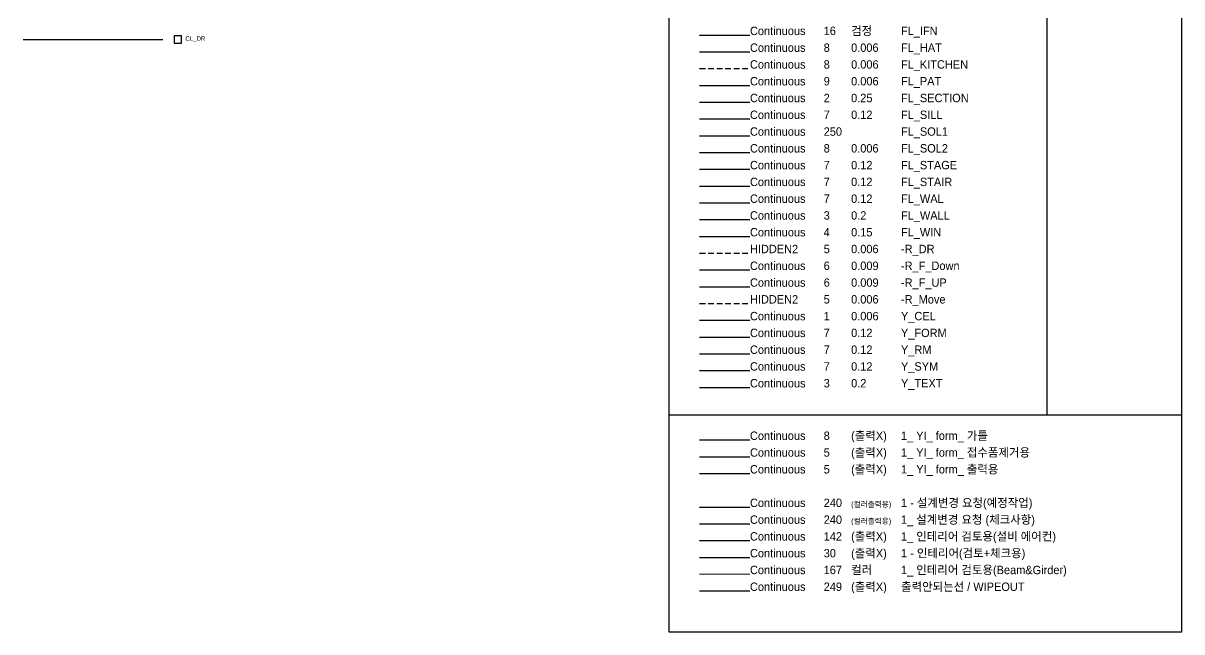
# Model space of a CAD drawing. Header units: millimetres. Extents: x -223175 to 287756, y -120611 to 352956.
# Drawn here: x -18867 to -17592, y 7077 to 7746 of the extents above; entities that cross this region are included whole.
import ezdxf

# ---------------------------------------------------------------- set-up
doc = ezdxf.new("R2010")
doc.units = ezdxf.units.MM
doc.header["$LTSCALE"] = 50
doc.linetypes.add('HIDDEN2', pattern=[0.1875, 0.125, -0.0625])
for name, color, linetype in [('1_ form_ 출력용 201209', 5, 'Continuous'), ('1_ 설계변경(체크사항) 240', 240, 'Continuous'), ('1_ 인테리어(검토+체크용)', 30, 'Continuous'), ('CL_DIM', 14, 'Continuous'), ('FL_0공통CL_FIN', 16, 'Continuous'), ('FL_0공통CL_SOL1-벽체', 251, 'Continuous'), ('FL_0공통CL_SOL2-공사외', 253, 'Continuous'), ('FL_0공통CL_WAL 202 신설벽체', 202, 'Continuous'), ('FL_0공통CL_WALL', 6, 'Continuous'), ('FL_0공통CL_WIN', 4, 'Continuous'), ('FL_HIDDEN_KITCHEN', 5, 'HIDDEN2'), ('FL_HIDDEN_STAGE', 6, 'Continuous'), ('FL_HIDDEN_STAIR', 7, 'Continuous'), ('FL_HIDE_HAT', 251, 'Continuous'), ('FL_HIDE_PAT 108', 108, 'Continuous'), ('FL_HIDE_SECTION', 2, 'Continuous'), ('FL_HIDE_SILL', 8, 'Continuous'), ('FUR_DR', 8, 'HIDDEN2'), ('FUR_F_UP', 6, 'Continuous'), ('FUR_HIDDEN_F_Down', 5, 'Continuous'), ('FUR_HIDDEN_Move', 5, 'HIDDEN2'), ('Y_CEL', 1, 'Continuous'), ('Y_FORM', 7, 'Continuous'), ('Y_RM', 4, 'Continuous'), ('Y_SYM', 4, 'Continuous'), ('Y_TEXT', 3, 'Continuous')]:
    doc.layers.add(name, color=color, linetype=linetype)
for name, color, linetype, plot in [('1_ YI_ form_ 가틀', 8, 'Continuous', False), ('1_ YI_ form_ 접수폼제거용', 5, 'Continuous', False), ('1_ 인테리어 검토용(설비 에어컨)', 142, 'Continuous', False)]:
    doc.layers.add(name, color=color, linetype=linetype, plot=plot)
doc.layers.add('CL_구조보', color=252, linetype='Continuous', lineweight=9)
doc.styles.add('HY울릉도L', font='HY울릉도l.ttf')

msp = doc.modelspace()

# ---------------------------------------------------------------- linework, layer by layer
for p, q in [((-18156.6953, 8267.2827), (-18156.6953, 7076.7339)), ((-17740.8281, 8267.2827), (-17740.8281, 7315.2825)), ((-17592.442, 7076.7339), (-17592.442, 8267.2827)), ((-18156.6953, 7315.2825), (-17592.442, 7315.2825)), ((-18156.6953, 7076.7339), (-17592.442, 7076.7339))]:
    msp.add_line(p, q)
at = {"color": 249}
msp.add_line((-18122.6726, 7121.7065), (-18067.3226, 7121.7065), dxfattribs=at)
at = {"layer": '1_ form_ 출력용 201209', "ltscale": 0.02}
msp.add_line((-18122.6726, 7250.8565), (-18067.3226, 7250.8565), dxfattribs=at)
at = {"layer": '1_ YI_ form_ 가틀'}
msp.add_line((-18122.6726, 7287.7565), (-18067.3226, 7287.7565), dxfattribs=at)
at = {"layer": '1_ YI_ form_ 접수폼제거용'}
msp.add_line((-18122.6726, 7269.3065), (-18067.3226, 7269.3065), dxfattribs=at)
at = {"layer": '1_ 설계변경(체크사항) 240'}
for p, q in [((-18122.6726, 7213.9565), (-18067.3226, 7213.9565)), ((-18122.6726, 7195.5065), (-18067.3226, 7195.5065))]:
    msp.add_line(p, q, dxfattribs=at)
at = {"layer": '1_ 인테리어 검토용(설비 에어컨)', "ltscale": 0.02}
msp.add_line((-18122.6726, 7177.0565), (-18067.3226, 7177.0565), dxfattribs=at)
at = {"layer": '1_ 인테리어(검토+체크용)'}
msp.add_line((-18122.6726, 7158.6065), (-18067.3226, 7158.6065), dxfattribs=at)
at = {"layer": 'CL_DIM'}
msp.add_line((-18866.586, 7728.0043), (-18712.9888, 7728.0043), dxfattribs=at)
msp.add_lwpolyline([(-18700.5817, 7723.9623), (-18692.4976, 7723.9623), (-18692.4976, 7732.0463), (-18700.5817, 7732.0463)], close=True, dxfattribs=at)
at = {"layer": 'CL_구조보', "ltscale": 0.02}
msp.add_line((-18122.6726, 7140.1565), (-18067.3226, 7140.1565), dxfattribs=at)
at = {"layer": 'FL_0공통CL_FIN'}
msp.add_line((-18122.6726, 7732.9551), (-18067.3226, 7732.9551), dxfattribs=at)
at = {"layer": 'FL_0공통CL_SOL1-벽체'}
msp.add_line((-18122.6726, 7622.2551), (-18067.3226, 7622.2551), dxfattribs=at)
at = {"layer": 'FL_0공통CL_SOL2-공사외'}
msp.add_line((-18122.6726, 7603.8051), (-18067.3226, 7603.8051), dxfattribs=at)
at = {"layer": 'FL_0공통CL_WAL 202 신설벽체'}
msp.add_line((-18122.6726, 7548.4551), (-18067.3226, 7548.4551), dxfattribs=at)
at = {"layer": 'FL_0공통CL_WALL'}
msp.add_line((-18122.6726, 7530.005), (-18067.3226, 7530.005), dxfattribs=at)
at = {"layer": 'FL_0공통CL_WIN'}
msp.add_line((-18122.6726, 7511.555), (-18067.3226, 7511.555), dxfattribs=at)
at = {"layer": 'FL_HIDDEN_KITCHEN'}
msp.add_line((-18122.6726, 7696.0551), (-18067.3226, 7696.0551), dxfattribs=at)
at = {"layer": 'FL_HIDDEN_STAGE'}
msp.add_line((-18122.6726, 7585.3551), (-18067.3226, 7585.3551), dxfattribs=at)
at = {"layer": 'FL_HIDDEN_STAIR'}
msp.add_line((-18122.6726, 7566.9051), (-18067.3226, 7566.9051), dxfattribs=at)
at = {"layer": 'FL_HIDE_HAT'}
msp.add_line((-18122.6726, 7714.5051), (-18067.3226, 7714.5051), dxfattribs=at)
at = {"layer": 'FL_HIDE_PAT 108'}
msp.add_line((-18122.6726, 7677.6051), (-18067.3226, 7677.6051), dxfattribs=at)
at = {"layer": 'FL_HIDE_SECTION'}
msp.add_line((-18122.6726, 7659.1551), (-18067.3226, 7659.1551), dxfattribs=at)
at = {"layer": 'FL_HIDE_SILL'}
msp.add_line((-18122.6726, 7640.7051), (-18067.3226, 7640.7051), dxfattribs=at)
at = {"layer": 'FUR_DR'}
msp.add_line((-18122.6726, 7493.105), (-18067.3226, 7493.105), dxfattribs=at)
at = {"layer": 'FUR_F_UP'}
msp.add_line((-18122.6726, 7456.205), (-18067.3226, 7456.205), dxfattribs=at)
at = {"layer": 'FUR_HIDDEN_F_Down'}
msp.add_line((-18122.6726, 7474.655), (-18067.3226, 7474.655), dxfattribs=at)
at = {"layer": 'FUR_HIDDEN_Move'}
msp.add_line((-18122.6726, 7437.755), (-18067.3226, 7437.755), dxfattribs=at)
at = {"layer": 'Y_CEL'}
msp.add_line((-18122.6726, 7419.305), (-18067.3226, 7419.305), dxfattribs=at)
at = {"layer": 'Y_FORM'}
msp.add_line((-18122.6726, 7400.855), (-18067.3226, 7400.855), dxfattribs=at)
at = {"layer": 'Y_RM'}
msp.add_line((-18122.6726, 7382.405), (-18067.3226, 7382.405), dxfattribs=at)
at = {"layer": 'Y_SYM'}
msp.add_line((-18122.6726, 7363.955), (-18067.3226, 7363.955), dxfattribs=at)
at = {"layer": 'Y_TEXT'}
msp.add_line((-18122.6726, 7345.505), (-18067.3226, 7345.505), dxfattribs=at)

# ---------------------------------------------------------------- texts
at = {"color": 249, "style": 'HY울릉도L'}
for s, height, p in [('Continuous', 9.225, (-18067.3226, 7121.7065)), ('249', 9.225, (-17986.2785, 7121.7065)), ('(출력X)', 9.225, (-17956.1141, 7121.7065)), ('출력안되는선 / WIPEOUT', 9.225002, (-17901.2726, 7121.7065))]:
    msp.add_text(s, height=height, dxfattribs=at).set_placement(p)
at = {"layer": '1_ form_ 출력용 201209', "ltscale": 0.02, "style": 'HY울릉도L'}
for s, height, p in [('Continuous', 9.225, (-18067.3226, 7250.8565)), ('5', 9.225, (-17986.2785, 7250.8565)), ('(출력X)', 9.225, (-17956.1141, 7250.8565)), ('1_ YI_ form_ 출력용', 9.225002, (-17901.2726, 7250.8565))]:
    msp.add_text(s, height=height, dxfattribs=at).set_placement(p)
at = {"layer": '1_ YI_ form_ 가틀', "style": 'HY울릉도L'}
for s, height, p in [('Continuous', 9.225, (-18067.3226, 7287.7565)), ('8', 9.225, (-17986.2785, 7287.7565)), ('(출력X)', 9.225, (-17956.1141, 7287.7565)), ('1_ YI_ form_ 가틀', 9.225002, (-17901.2726, 7287.7565))]:
    msp.add_text(s, height=height, dxfattribs=at).set_placement(p)
at = {"layer": '1_ YI_ form_ 접수폼제거용', "style": 'HY울릉도L'}
for s, height, p in [('Continuous', 9.225, (-18067.3226, 7269.3065)), ('5', 9.225, (-17986.2785, 7269.3065)), ('(출력X)', 9.225, (-17956.1141, 7269.3065)), ('1_ YI_ form_ 접수폼제거용', 9.225002, (-17901.2726, 7269.3065))]:
    msp.add_text(s, height=height, dxfattribs=at).set_placement(p)
at = {"layer": '1_ 설계변경(체크사항) 240', "style": 'HY울릉도L'}
for s, height, p in [('1 - 설계변경 요청(예정작업)', 9.225002, (-17901.2726, 7213.9565)), ('Continuous', 9.225, (-18067.3226, 7213.9565)), ('240', 9.225, (-17986.2785, 7213.9565)), ('(컬러출력용)', 6, (-17956.1141, 7213.9565)), ('Continuous', 9.225, (-18067.3226, 7195.5065)), ('240', 9.225, (-17986.2785, 7195.5065)), ('(컬러출력용)', 6, (-17956.1141, 7195.5065)), ('1_ 설계변경 요청 (체크사항)', 9.225002, (-17901.2726, 7195.5065))]:
    msp.add_text(s, height=height, dxfattribs=at).set_placement(p)
at = {"layer": '1_ 인테리어 검토용(설비 에어컨)', "ltscale": 0.02, "style": 'HY울릉도L'}
for s, height, p in [('Continuous', 9.225, (-18067.3226, 7177.0565)), ('142', 9.225, (-17986.2785, 7177.0565)), ('(출력X)', 9.225, (-17956.1141, 7177.0565)), ('1_ 인테리어 검토용(설비 에어컨)', 9.225002, (-17901.2726, 7177.0565))]:
    msp.add_text(s, height=height, dxfattribs=at).set_placement(p)
at = {"layer": '1_ 인테리어(검토+체크용)', "style": 'HY울릉도L'}
for s, height, p in [('Continuous', 9.225, (-18067.3226, 7158.6065)), ('30', 9.225, (-17986.2785, 7158.6065)), ('(출력X)', 9.225, (-17956.1141, 7158.6065)), ('1 - 인테리어(검토+체크용)', 9.225002, (-17901.2726, 7158.6065))]:
    msp.add_text(s, height=height, dxfattribs=at).set_placement(p)
at = {"layer": 'CL_DIM', "style": 'HY울릉도L'}
msp.add_text('CL_DR', height=4.85044, dxfattribs=at).set_placement((-18688.2117, 7726.6405))
at = {"layer": 'CL_구조보', "ltscale": 0.02, "style": 'HY울릉도L'}
for s, height, p in [('Continuous', 9.225, (-18067.3226, 7140.1565)), ('167', 9.225, (-17986.2785, 7140.1565)), ('컬러', 9.225, (-17956.1141, 7140.1565)), ('1_ 인테리어 검토용(Beam&Girder)', 9.225002, (-17901.2726, 7140.1565))]:
    msp.add_text(s, height=height, dxfattribs=at).set_placement(p)
at = {"layer": 'FL_0공통CL_FIN', "style": 'HY울릉도L'}
for s, p in [('Continuous', (-18067.3226, 7732.9551)), ('16', (-17986.2785, 7732.9551)), ('검정', (-17956.1141, 7732.9551)), ('FL_IFN', (-17901.2726, 7732.9551))]:
    msp.add_text(s, height=9.225, dxfattribs=at).set_placement(p)
at = {"layer": 'FL_0공통CL_SOL1-벽체', "style": 'HY울릉도L'}
for s, p in [('Continuous', (-18067.3226, 7622.2551)), ('250', (-17986.2785, 7622.2551)), ('FL_SOL1', (-17901.2726, 7622.2551))]:
    msp.add_text(s, height=9.225, dxfattribs=at).set_placement(p)
at = {"layer": 'FL_0공통CL_SOL2-공사외', "style": 'HY울릉도L'}
for s, p in [('Continuous', (-18067.3226, 7603.8051)), ('8', (-17986.2785, 7603.8051)), ('0.006', (-17956.1141, 7603.8051)), ('FL_SOL2', (-17901.2726, 7603.8051))]:
    msp.add_text(s, height=9.225, dxfattribs=at).set_placement(p)
at = {"layer": 'FL_0공통CL_WAL 202 신설벽체', "style": 'HY울릉도L'}
for s, p in [('Continuous', (-18067.3226, 7548.4551)), ('7', (-17986.2785, 7548.4551)), ('0.12', (-17956.1141, 7548.4551)), ('FL_WAL', (-17901.2726, 7548.4551))]:
    msp.add_text(s, height=9.225, dxfattribs=at).set_placement(p)
at = {"layer": 'FL_0공통CL_WALL', "style": 'HY울릉도L'}
for s, p in [('Continuous', (-18067.3226, 7530.005)), ('3', (-17986.2785, 7530.005)), ('0.2', (-17956.1141, 7530.005)), ('FL_WALL', (-17901.2726, 7530.005))]:
    msp.add_text(s, height=9.225, dxfattribs=at).set_placement(p)
at = {"layer": 'FL_0공통CL_WIN', "style": 'HY울릉도L'}
for s, p in [('Continuous', (-18067.3226, 7511.555)), ('4', (-17986.2785, 7511.555)), ('0.15', (-17956.1141, 7511.555)), ('FL_WIN', (-17901.2726, 7511.555))]:
    msp.add_text(s, height=9.225, dxfattribs=at).set_placement(p)
at = {"layer": 'FL_HIDDEN_KITCHEN', "style": 'HY울릉도L'}
for s, p in [('Continuous', (-18067.3226, 7696.0551)), ('8', (-17986.2785, 7696.0551)), ('0.006', (-17956.1141, 7696.0551)), ('FL_KITCHEN', (-17901.2726, 7696.0551))]:
    msp.add_text(s, height=9.225, dxfattribs=at).set_placement(p)
at = {"layer": 'FL_HIDDEN_STAGE', "style": 'HY울릉도L'}
for s, p in [('Continuous', (-18067.3226, 7585.3551)), ('7', (-17986.2785, 7585.3551)), ('0.12', (-17956.1141, 7585.3551)), ('FL_STAGE', (-17901.2726, 7585.3551))]:
    msp.add_text(s, height=9.225, dxfattribs=at).set_placement(p)
at = {"layer": 'FL_HIDDEN_STAIR', "style": 'HY울릉도L'}
for s, p in [('Continuous', (-18067.3226, 7566.9051)), ('7', (-17986.2785, 7566.9051)), ('0.12', (-17956.1141, 7566.9051)), ('FL_STAIR', (-17901.2726, 7566.9051))]:
    msp.add_text(s, height=9.225, dxfattribs=at).set_placement(p)
at = {"layer": 'FL_HIDE_HAT', "style": 'HY울릉도L'}
for s, p in [('Continuous', (-18067.3226, 7714.5051)), ('8', (-17986.2785, 7714.5051)), ('0.006', (-17956.1141, 7714.5051)), ('FL_HAT', (-17901.2726, 7714.5051))]:
    msp.add_text(s, height=9.225, dxfattribs=at).set_placement(p)
at = {"layer": 'FL_HIDE_PAT 108', "style": 'HY울릉도L'}
for s, p in [('Continuous', (-18067.3226, 7677.6051)), ('9', (-17986.2785, 7677.6051)), ('0.006', (-17956.1141, 7677.6051)), ('FL_PAT', (-17901.2726, 7677.6051))]:
    msp.add_text(s, height=9.225, dxfattribs=at).set_placement(p)
at = {"layer": 'FL_HIDE_SECTION', "style": 'HY울릉도L'}
for s, p in [('Continuous', (-18067.3226, 7659.1551)), ('2', (-17986.2785, 7659.1551)), ('0.25', (-17956.1141, 7659.1551)), ('FL_SECTION', (-17901.2726, 7659.1551))]:
    msp.add_text(s, height=9.225, dxfattribs=at).set_placement(p)
at = {"layer": 'FL_HIDE_SILL', "style": 'HY울릉도L'}
for s, p in [('Continuous', (-18067.3226, 7640.7051)), ('7', (-17986.2785, 7640.7051)), ('0.12', (-17956.1141, 7640.7051)), ('FL_SILL', (-17901.2726, 7640.7051))]:
    msp.add_text(s, height=9.225, dxfattribs=at).set_placement(p)
at = {"layer": 'FUR_DR', "style": 'HY울릉도L'}
for s, p in [('HIDDEN2', (-18067.3226, 7493.105)), ('5', (-17986.2785, 7493.105)), ('0.006', (-17956.1141, 7493.105)), ('-R_DR', (-17901.2726, 7493.105))]:
    msp.add_text(s, height=9.225, dxfattribs=at).set_placement(p)
at = {"layer": 'FUR_F_UP', "style": 'HY울릉도L'}
for s, p in [('Continuous', (-18067.3226, 7456.205)), ('6', (-17986.2785, 7456.205)), ('0.009', (-17956.1141, 7456.205)), ('-R_F_UP', (-17901.2726, 7456.205))]:
    msp.add_text(s, height=9.225, dxfattribs=at).set_placement(p)
at = {"layer": 'FUR_HIDDEN_F_Down', "style": 'HY울릉도L'}
for s, p in [('Continuous', (-18067.3226, 7474.655)), ('6', (-17986.2785, 7474.655)), ('0.009', (-17956.1141, 7474.655)), ('-R_F_Down', (-17901.2726, 7474.655))]:
    msp.add_text(s, height=9.225, dxfattribs=at).set_placement(p)
at = {"layer": 'FUR_HIDDEN_Move', "style": 'HY울릉도L'}
for s, p in [('HIDDEN2', (-18067.3226, 7437.755)), ('5', (-17986.2785, 7437.755)), ('0.006', (-17956.1141, 7437.755)), ('-R_Move', (-17901.2726, 7437.755))]:
    msp.add_text(s, height=9.225, dxfattribs=at).set_placement(p)
at = {"layer": 'Y_CEL', "style": 'HY울릉도L'}
for s, p in [('Continuous', (-18067.3226, 7419.305)), ('1', (-17986.2785, 7419.305)), ('0.006', (-17956.1141, 7419.305)), ('Y_CEL', (-17901.2726, 7419.305))]:
    msp.add_text(s, height=9.225, dxfattribs=at).set_placement(p)
at = {"layer": 'Y_FORM', "style": 'HY울릉도L'}
for s, p in [('Continuous', (-18067.3226, 7400.855)), ('7', (-17986.2785, 7400.855)), ('0.12', (-17956.1141, 7400.855)), ('Y_FORM', (-17901.2726, 7400.855))]:
    msp.add_text(s, height=9.225, dxfattribs=at).set_placement(p)
at = {"layer": 'Y_RM', "style": 'HY울릉도L'}
for s, p in [('Continuous', (-18067.3226, 7382.405)), ('7', (-17986.2785, 7382.405)), ('0.12', (-17956.1141, 7382.405)), ('Y_RM', (-17901.2726, 7382.405))]:
    msp.add_text(s, height=9.225, dxfattribs=at).set_placement(p)
at = {"layer": 'Y_SYM', "style": 'HY울릉도L'}
for s, p in [('Continuous', (-18067.3226, 7363.955)), ('7', (-17986.2785, 7363.955)), ('0.12', (-17956.1141, 7363.955)), ('Y_SYM', (-17901.2726, 7363.955))]:
    msp.add_text(s, height=9.225, dxfattribs=at).set_placement(p)
at = {"layer": 'Y_TEXT', "style": 'HY울릉도L'}
for s, p in [('Continuous', (-18067.3226, 7345.505)), ('3', (-17986.2785, 7345.505)), ('0.2', (-17956.1141, 7345.505)), ('Y_TEXT', (-17901.2726, 7345.505))]:
    msp.add_text(s, height=9.225, dxfattribs=at).set_placement(p)

doc.saveas('drawing.dxf')
